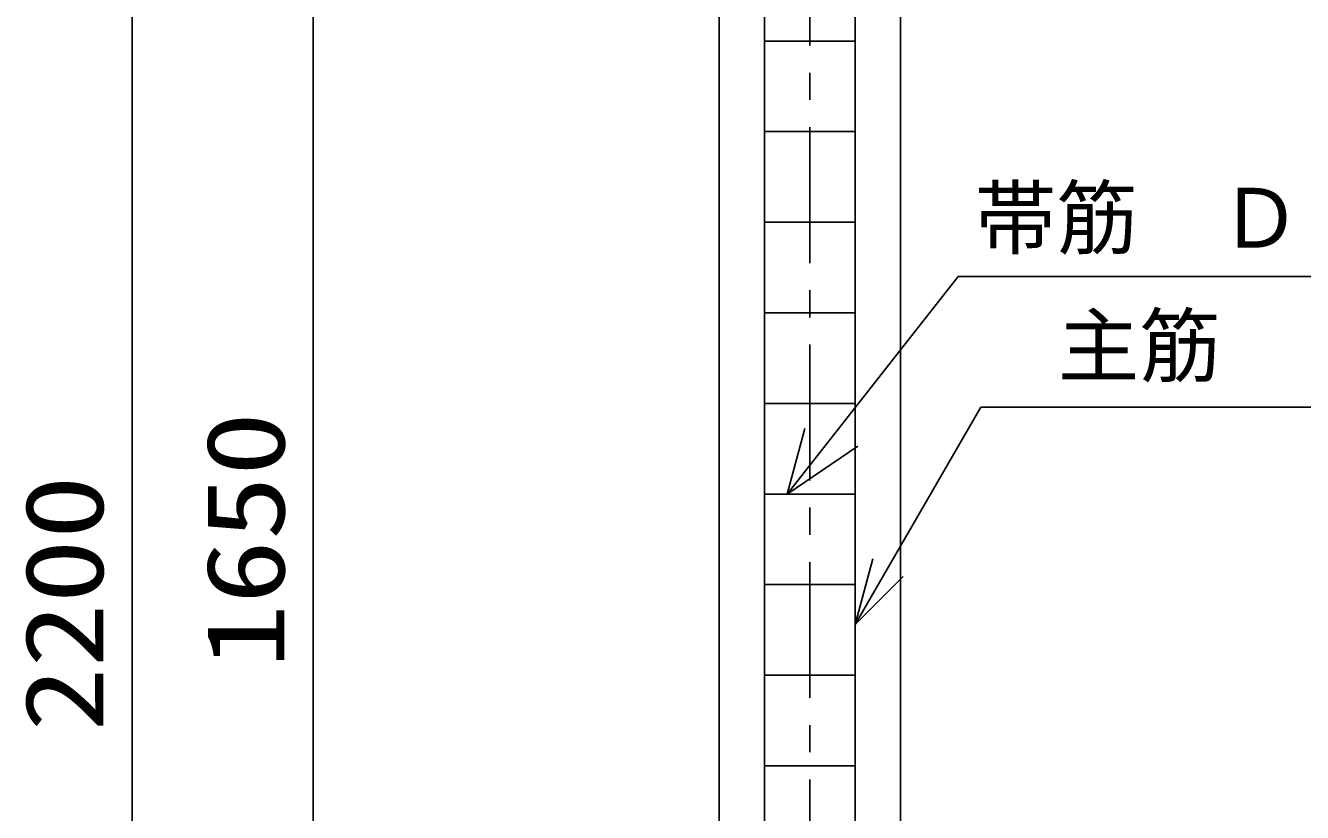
# Model space of a CAD drawing. Units: millimetres, scale not verified. Extents: x -8093 to 8093, y -5792 to 5792.
# Drawn here: x -1706 to -297, y 1484 to 2353 of the extents above; entities that cross this region are included whole.
import ezdxf
from ezdxf.enums import TextEntityAlignment as Align

# ---------------------------------------------------------------- set-up
doc = ezdxf.new("R2010")
doc.units = ezdxf.units.MM
doc.header["$LTSCALE"] = 30
doc.linetypes.add('CHAIN1', pattern=[8, 5, -1, 1, -1])
for name, color, linetype, lineweight in [('0-1_00クル-フ-0躯体', 3, 'Continuous', 25), ('0-2_00クル-フ-1機器', 2, 'Continuous', 25), ('0-3_00クル-フ-6寸法', 132, 'Continuous', 25), ('0-6_00クル-フ-2製作', 3, 'Continuous', 25)]:
    doc.layers.add(name, color=color, linetype=linetype, lineweight=lineweight)
doc.styles.add('ＭＳ ゴシック', font='')
doc.styles.get('ＭＳ ゴシック').set_extended_font_data('MS Gothic')

msp = doc.modelspace()

# ---------------------------------------------------------------- linework, layer by layer
at = {"layer": '0-1_00クル-フ-0躯体', "color": 2}
for p, q in [((-865.56, 1835.42), (-677, 2075.43)), ((-677, 2075.43), (335.72, 2075.43)), ((-790.57, 1691.38), (-652, 1931.38)), ((-652, 1931.38), (227.03, 1931.38))]:
    msp.add_line(p, q, dxfattribs=at)
for points in [[(-846.15, 1907.87), (-865.56, 1835.42), (-787.53, 1888.46)], [(-771.15, 1763.82), (-790.57, 1691.38), (-737.53, 1744.41)]]:
    msp.add_lwpolyline(points, dxfattribs=at)
at = {"layer": '0-2_00クル-フ-1機器', "linetype": 'CHAIN1'}
msp.add_line((-840.56, 2960.42), (-840.56, 510.43), dxfattribs=at)
at = {"layer": '0-2_00クル-フ-1機器'}
for p, q in [((-940.56, 2610.43), (-940.56, 960.43)), ((-740.57, 2610.43), (-740.57, 960.43))]:
    msp.add_line(p, q, dxfattribs=at)
at = {"layer": '0-3_00クル-フ-6寸法', "color": 4}
for p, q in [((-1588.57, 610.42), (-1588.57, 2810.43)), ((-1388.57, 2610.43), (-1388.57, 960.43))]:
    msp.add_line(p, q, dxfattribs=at)
at = {"layer": '0-6_00クル-フ-2製作'}
for p, q in [((-790.57, 910.43), (-790.57, 2660.43)), ((-890.57, 2335.43), (-790.57, 2335.43)), ((-890.57, 2235.43), (-790.57, 2235.43)), ((-890.57, 2135.43), (-790.57, 2135.43)), ((-890.57, 2035.43), (-790.57, 2035.43)), ((-890.57, 1935.43), (-790.57, 1935.43)), ((-890.57, 1835.42), (-790.57, 1835.42)), ((-890.57, 1735.43), (-790.57, 1735.43)), ((-890.57, 1635.42), (-790.57, 1635.42)), ((-890.57, 1535.42), (-790.57, 1535.42))]:
    msp.add_line(p, q, dxfattribs=at)
msp.add_lwpolyline([(-890.57, 810.43), (-890.57, 2760.43), (-415.57, 2760.43)], dxfattribs=at)

# ---------------------------------------------------------------- texts
at = {"layer": '0-1_00クル-フ-0躯体', "color": 4, "style": 'ＭＳ ゴシック'}
for s, p in [('帯筋\u3000Ｄ１０－１００＠', (-658.53, 2087.52)), ('主筋', (-567, 1946.38))]:
    msp.add_text(s, height=65.98, dxfattribs=at).set_placement(p, align=Align.BOTTOM_LEFT)
at = {"layer": '0-3_00クル-フ-6寸法', "color": 3, "style": 'ＭＳ ゴシック', "width": 1.2}
for s, p in [('1650', (-1394.42, 1643.14)), ('2200', (-1594.42, 1573.28))]:
    msp.add_text(s, height=86.66, rotation=90, dxfattribs=at).set_placement(p, align=Align.BOTTOM_LEFT)

doc.saveas('drawing.dxf')
